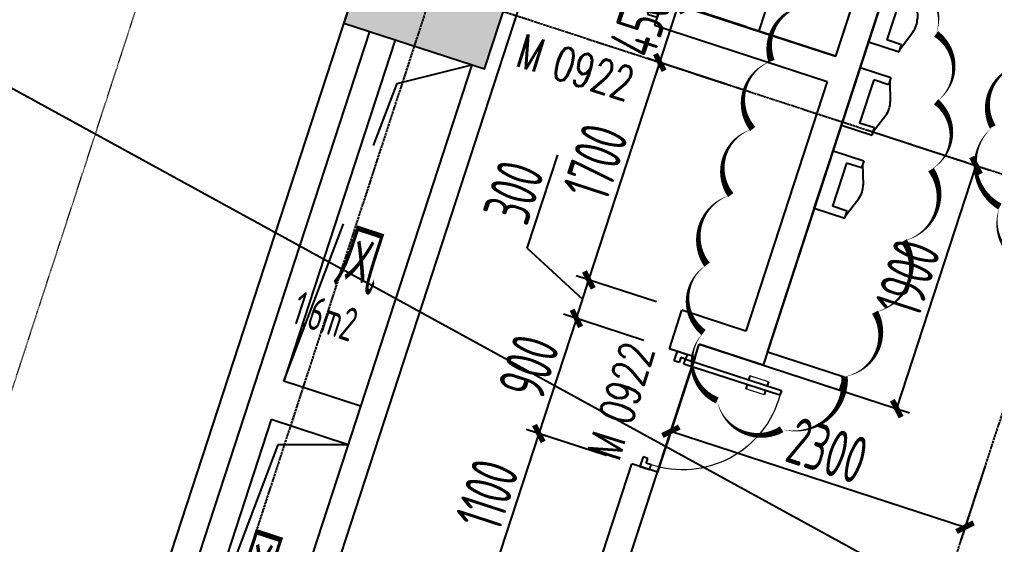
# Model space of a CAD drawing. Header units: millimetres. Extents: x 11639278 to 23698211, y -13072636 to -5537337.
# Drawn here: x 11834664 to 11841909, y -6347750 to -6343850 of the extents above; entities that cross this region are included whole.
import ezdxf
from ezdxf.enums import TextEntityAlignment as Align

# ---------------------------------------------------------------- set-up
doc = ezdxf.new("R2010")
doc.units = ezdxf.units.MM
doc.header["$LTSCALE"] = 10
for name, pattern in [('A2-RG-AXIS$0$CENTER', [2, 1.25, -0.25, 0.25, -0.25]), ('A2-RG-AXIS$0$DOTE', [2.4200000000000004, 2, -0.2, 0.02, -0.2]), ('A2-RI-F1$0$HIDDEN', [0.375, 0.25, -0.125]), ('A2-RI-F1$0$Overhead 1_16_', [2.5796875, 1.5875, -0.9921875])]:
    doc.linetypes.add(name, pattern=pattern)
for name, color, linetype in [('A2-RB-F1$0$A-DIMS-100', 1, 'Continuous'), ('A2-RD-F1（少）$0$A-1-1-X-toilel$0$A-FIXT', 55, 'Continuous'), ('A2-RG-AXIS$0$A-GRID', 1, 'A2-RG-AXIS$0$CENTER'), ('A2-RI-F1$0$$1$A-SYMB-NUMB-T', 4, 'Continuous'), ('A2-RI-F1$0$$3$A-SYMB', 4, 'Continuous'), ('A2-RI-F1$0$A-DOOR', 32, 'Continuous'), ('A2-RI-F1$0$A-HOLE', 2, 'Continuous'), ('A2-RI-F1$0$A-STRS', 50, 'Continuous'), ('A2-RI-F1$0$A-SYMB-AREA', 4, 'Continuous'), ('A2-RI-F1$0$A-SYMB-DOOR', 4, 'Continuous'), ('A2-RI-F1$0$A-SYMB-NAME', 4, 'Continuous'), ('A2-RI-F1$0$A-SYMB-VOID', 35, 'Continuous'), ('A2-RI-F1$0$A-WALL', 7, 'Continuous'), ('A2-RS-F1$0$A-HATH-GRAY', 8, 'Continuous'), ('A2-RS-F1$0$A-WALL-CONC', 6, 'Continuous')]:
    doc.layers.add(name, color=color, linetype=linetype)
doc.layers.add('A2-RI-F1$0$A-FLOR-OVHD', color=8, linetype='A2-RI-F1$0$Overhead 1_16_', lineweight=5)
doc.layers.add('A2-RI-F1$0$A-X-AREA', color=6, linetype='Continuous', plot=False)
doc.styles.add('A2-RB-F1$0$XD2008', font='hzs.shx', dxfattribs={"width": 0.7, "bigfont": 'hztxt.shx'})
doc.styles.add('A2-RI-F1$0$$1$ECADI-TXT', font='simplex.shx', dxfattribs={"bigfont": 'hztxt.shx'})
doc.styles.add('A2-RI-F1$0$ECADI', font='hzs.shx', dxfattribs={"width": 0.7, "bigfont": 'hztxt.shx'})
doc.styles.add('A2-RI-F1$0$ECADI-TXT', font='simplex.shx', dxfattribs={"bigfont": 'hztxt.shx'})
doc.dimstyles.new('A2-RB-F1$0$XD100$0', dxfattribs={"dimscale": 100, "dimtxt": 3.5, "dimasz": 1, "dimexe": 1, "dimexo": 2, "dimgap": 0.5, "dimtad": 1, "dimdec": 0, "dimdsep": 46, "dimtxsty": 'A2-RB-F1$0$XD2008', "dimblk1": 'A2-RB-F1$0$_ArchTick', "dimblk2": 'A2-RB-F1$0$_ArchTick', "dimsah": 1, "dimcen": 2.5, "dimclrt": 4, "dimaunit": 1, "dimadec": 0, "dimazin": 0, "dimtfac": 1, "dimtdec": 0, "dimtix": 1, "dimtmove": 1, "dimatfit": 3, "dimfxl": 0, "dimtolj": 1, "dimtzin": 0, "dimarcsym": 0})

# ---------------------------------------------------------------- blocks, each defined once
blk = doc.blocks.new('A2-RG-AXIS')
at = {"layer": 'A2-RG-AXIS$0$A-GRID', "linetype": 'A2-RG-AXIS$0$DOTE'}
for p, q in [((11847953.09771105, -6312274.473892434), (11834792.25508429, -6352651.672811925)), ((11852706.95005826, -6313823.953760517), (11839546.10748518, -6354201.152515314)), ((11834459.4230147, -6342551.292638551), (11872420.11414498, -6354924.272586755))]:
    blk.add_line(p, q, dxfattribs=at)
blk = doc.blocks.new('A2-RB-F1$0$_ArchTick')
at = {"color": 0, "linetype": 'ByBlock', "const_width": 0.4}
blk.add_lwpolyline([(-0.5, -0.5), (0.5, 0.5)], dxfattribs=at)
blk = doc.blocks.new('*D1207')
at = {"layer": 'A2-RB-F1$0$A-DIMS-100', "color": 0, "lineweight": -2, "transparency": 16777216}
for p, q in [((11839024.4670934, -6347089.27894897), (11838427.65327306, -6346894.752301414)), ((11838522.73032039, -6346925.741897577), (11838181.81247246, -6347971.688485396)), ((11838683.54924547, -6348135.225536789), (11838086.73542512, -6347940.698889233))]:
    blk.add_line(p, q, dxfattribs=at)
at = {"layer": 'Defpoints', "color": 0, "transparency": 16777216}
for p in [(11839214.62118807, -6347151.258141298), (11838181.81247246, -6347971.688485396), (11838873.70334013, -6348197.204729116)]:
    blk.add_point(p, dxfattribs=at)
at = {"layer": 'A2-RB-F1$0$A-DIMS-100', "color": 0, "lineweight": -2, "transparency": 16777216, "xscale": 100, "yscale": 100, "zscale": 100}
for p, rotation in [((11838522.73032039, -6346925.741897577), 71.94703923014237), ((11838181.81247246, -6347971.688485396), 251.9470392301424)]:
    blk.add_blockref('A2-RB-F1$0$_ArchTick', p, dxfattribs=dict(at, rotation=rotation))
at = {"layer": 'A2-RB-F1$0$A-DIMS-100', "color": 4, "transparency": 16777216, "insert": (11838138.34803993, -6347378.988600118), "char_height": 350, "attachment_point": 5, "rotation": 71.94703923014237, "style": 'A2-RB-F1$0$XD2008'}
blk.add_mtext('\\A1;1100', dxfattribs=at)
blk = doc.blocks.new('*D1208')
at = {"layer": 'A2-RB-F1$0$A-DIMS-100', "color": 0, "lineweight": -2, "transparency": 16777216}
for p, q in [((11839303.3813921, -6346233.588113423), (11838706.55959935, -6346039.058881879)), ((11838801.63664736, -6346070.048475947), (11838522.73030075, -6346925.741908096)), ((11839024.47504549, -6347089.281545572), (11838427.65325274, -6346894.752314027))]:
    blk.add_line(p, q, dxfattribs=at)
at = {"layer": 'Defpoints', "color": 0, "transparency": 16777216}
for p in [(11839493.53548813, -6346295.567301558), (11838522.73030075, -6346925.741908096), (11839214.62914152, -6347151.260733707)]:
    blk.add_point(p, dxfattribs=at)
at = {"layer": 'A2-RB-F1$0$A-DIMS-100', "color": 0, "lineweight": -2, "transparency": 16777216, "xscale": 100, "yscale": 100, "zscale": 100}
for p, rotation in [((11838801.63664736, -6346070.048475947), 71.94704049311306), ((11838522.73030075, -6346925.741908096), 251.947040493113)]:
    blk.add_blockref('A2-RB-F1$0$_ArchTick', p, dxfattribs=dict(at, rotation=rotation))
at = {"layer": 'A2-RB-F1$0$A-DIMS-100', "color": 4, "transparency": 16777216, "insert": (11838448.26011602, -6346428.168605369), "char_height": 350, "attachment_point": 5, "rotation": 71.94704049311305, "style": 'A2-RB-F1$0$XD2008'}
blk.add_mtext('\\A1;900', dxfattribs=at)
blk = doc.blocks.new('*D1209')
at = {"layer": 'A2-RB-F1$0$A-DIMS-100', "color": 0, "lineweight": -2, "transparency": 16777216}
for p, q in [((11838436.92766969, -6345548.881719838), (11838663.15170638, -6344854.819269315)), ((11838848.12104329, -6345927.43289304), (11838436.92766969, -6345548.881719838)), ((11839396.34970739, -6345948.356792264), (11838799.52839005, -6345753.827715682)), ((11838801.63664852, -6346070.048476331), (11838894.60543806, -6345784.817309748)), ((11839303.38091785, -6346233.587958846), (11838706.5596005, -6346039.058882264))]:
    blk.add_line(p, q, dxfattribs=at)
at = {"layer": 'Defpoints', "color": 0, "transparency": 16777216}
for p in [(11838894.60543806, -6345784.817309748), (11839586.50380342, -6346010.335980397), (11839493.53501388, -6346295.567146979)]:
    blk.add_point(p, dxfattribs=at)
at = {"layer": 'A2-RB-F1$0$A-DIMS-100', "color": 0, "lineweight": -2, "transparency": 16777216, "xscale": 100, "yscale": 100, "zscale": 100}
for p, rotation in [((11838894.60543806, -6345784.817309748), 71.94704049379897), ((11838801.63664852, -6346070.048476331), 251.947040493799)]:
    blk.add_blockref('A2-RB-F1$0$_ArchTick', p, dxfattribs=dict(at, rotation=rotation))
at = {"layer": 'A2-RB-F1$0$A-DIMS-100', "color": 4, "transparency": 16777216, "insert": (11838336.11632999, -6345132.123907927), "char_height": 350, "attachment_point": 5, "rotation": 71.94704049379897, "style": 'A2-RB-F1$0$XD2008'}
blk.add_mtext('\\A1;300', dxfattribs=at)
blk = doc.blocks.new('*D1268')
at = {"layer": 'A2-RB-F1$0$A-DIMS-100', "color": 0, "lineweight": -2, "transparency": 16777216}
for p, q in [((11840968.98822757, -6344673.029474897), (11841866.82095628, -6344965.670785872)), ((11841182.97215532, -6346741.05141264), (11841771.74390832, -6344934.681191633)), ((11840380.21647457, -6346479.399695905), (11841278.04920328, -6346772.04100688))]:
    blk.add_line(p, q, dxfattribs=at)
at = {"layer": 'Defpoints', "color": 0, "transparency": 16777216}
for p in [(11840778.83413165, -6344611.050286416), (11841771.74390832, -6344934.681191633), (11840190.06237865, -6346417.420507424)]:
    blk.add_point(p, dxfattribs=at)
at = {"layer": 'A2-RB-F1$0$A-DIMS-100', "color": 0, "lineweight": -2, "transparency": 16777216, "xscale": 100, "yscale": 100, "zscale": 100}
for p, rotation in [((11841771.74390832, -6344934.681191633), 71.94704038887735), ((11841182.97215532, -6346741.05141264), 251.9470403888774)]:
    blk.add_blockref('A2-RB-F1$0$_ArchTick', p, dxfattribs=dict(at, rotation=rotation))
at = {"layer": 'A2-RB-F1$0$A-DIMS-100', "color": 4, "transparency": 16777216, "insert": (11841263.43467391, -6345768.139715094), "char_height": 350, "attachment_point": 5, "rotation": 71.94704038887735, "style": 'A2-RB-F1$0$XD2008'}
blk.add_mtext('\\A1;1900', dxfattribs=at)
blk = doc.blocks.new('*D1269')
at = {"layer": 'A2-RB-F1$0$A-DIMS-100', "color": 0, "lineweight": -2, "transparency": 16777216}
for p, q in [((11839923.14166418, -6344332.147498667), (11839326.32034568, -6344137.618421704)), ((11838894.60690331, -6345784.817787338), (11839421.39739369, -6344168.60801577)), ((11839396.35117381, -6345948.357270236), (11838799.5298553, -6345753.828193272))]:
    blk.add_line(p, q, dxfattribs=at)
at = {"layer": 'Defpoints', "color": 0, "transparency": 16777216}
for p in [(11839421.39739369, -6344168.60801577), (11840113.29576022, -6344394.126686802), (11839586.50526984, -6346010.33645837)]:
    blk.add_point(p, dxfattribs=at)
at = {"layer": 'A2-RB-F1$0$A-DIMS-100', "color": 0, "lineweight": -2, "transparency": 16777216, "xscale": 100, "yscale": 100, "zscale": 100}
for p, rotation in [((11839421.39739369, -6344168.60801577), 71.94704049343513), ((11838894.60690331, -6345784.817787338), 251.9470404934351)]:
    blk.add_blockref('A2-RB-F1$0$_ArchTick', p, dxfattribs=dict(at, rotation=rotation))
at = {"layer": 'A2-RB-F1$0$A-DIMS-100', "color": 4, "transparency": 16777216, "insert": (11838944.07879047, -6344906.986314905), "char_height": 350, "attachment_point": 5, "rotation": 71.94704049343513, "style": 'A2-RB-F1$0$XD2008'}
blk.add_mtext('\\A1;1700', dxfattribs=at)
blk = doc.blocks.new('*D1270')
at = {"layer": 'A2-RB-F1$0$A-DIMS-100', "color": 0, "lineweight": -2, "transparency": 16777216}
for p, q in [((11839560.8326295, -6343740.816332614), (11839591.82222357, -6343645.739284597)), ((11840062.57689996, -6343904.3558155), (11839465.75558149, -6343709.826738546)), ((11839421.39739373, -6344168.608015781), (11839560.8326295, -6343740.816332614)), ((11839923.14166419, -6344332.147498668), (11839326.32034571, -6344137.618421714)), ((11839421.39739373, -6344168.608015781), (11839390.40779966, -6344263.685063798))]:
    blk.add_line(p, q, dxfattribs=at)
at = {"layer": 'Defpoints', "color": 0, "transparency": 16777216}
for p in [(11839560.8326295, -6343740.816332614), (11840252.73099599, -6343966.335003635), (11840113.29576022, -6344394.126686803)]:
    blk.add_point(p, dxfattribs=at)
at = {"layer": 'A2-RB-F1$0$A-DIMS-100', "color": 0, "lineweight": -2, "transparency": 16777216, "xscale": 100, "yscale": 100, "zscale": 100}
for p, rotation in [((11839560.8326295, -6343740.816332614), 251.9470404933688), ((11839421.39739373, -6344168.608015781), 71.94704049336885)]:
    blk.add_blockref('A2-RB-F1$0$_ArchTick', p, dxfattribs=dict(at, rotation=rotation))
at = {"layer": 'A2-RB-F1$0$A-DIMS-100', "color": 4, "transparency": 16777216, "insert": (11839277.19165358, -6343884.985587547), "char_height": 350, "attachment_point": 5, "rotation": 71.94704049336882, "style": 'A2-RB-F1$0$XD2008'}
blk.add_mtext('\\A1;450', dxfattribs=at)
blk = doc.blocks.new('*D1086')
at = {"layer": 'A2-RB-F1$0$A-DIMS-100', "color": 0, "lineweight": -2, "transparency": 16777216}
for p, q in [((11839652.69919444, -6346452.624334916), (11839473.0741392, -6347003.710030707)), ((11839504.06422208, -6346908.633142014), (11841690.76595958, -6347621.383306602)), ((11841839.40093194, -6347165.374499505), (11841659.77587671, -6347716.460195296))]:
    blk.add_line(p, q, dxfattribs=at)
at = {"layer": 'Defpoints', "color": 0, "transparency": 16777216}
for p in [(11839714.67936018, -6346262.470557531), (11841901.38109769, -6346975.22072212), (11841690.76595958, -6347621.383306602)]:
    blk.add_point(p, dxfattribs=at)
at = {"layer": 'A2-RB-F1$0$A-DIMS-100', "color": 0, "lineweight": -2, "transparency": 16777216, "xscale": 100, "yscale": 100, "zscale": 100}
for p, rotation in [((11839504.06422208, -6346908.633142014), 161.9467459265868), ((11841690.76595958, -6347621.383306602), 341.9467459265868)]:
    blk.add_blockref('A2-RB-F1$0$_ArchTick', p, dxfattribs=dict(at, rotation=rotation))
at = {"layer": 'A2-RB-F1$0$A-DIMS-100', "color": 4, "transparency": 16777216, "insert": (11840667.14277729, -6347051.085224749), "char_height": 350, "attachment_point": 5, "rotation": 341.9467459265868, "style": 'A2-RB-F1$0$XD2008'}
blk.add_mtext('\\A1;2300', dxfattribs=at)
blk = doc.blocks.new('A2-RS-F1')
at = {"layer": 'A2-RS-F1$0$A-HATH-GRAY', "ltscale": 3}
h = blk.add_hatch(color=256, dxfattribs=at)
h.paths.add_polyline_path([(11844906.56044131, -6323395.852905449), (11843860.74415023, -6323054.971699168), (11843581.84834276, -6323910.618104999), (11844627.6689347, -6324251.500808042)], flags=17)
h.paths.add_polyline_path([(11860882.5898023, -6343275.370514884), (11862023.51222221, -6343647.251429699), (11861713.61803408, -6344598.016532997), (11860572.69072614, -6344226.134024941)])
h.paths.add_polyline_path([(11865221.17885351, -6329964.444590925), (11866362.10127343, -6330336.325505741), (11866052.2070853, -6331287.090609038), (11864911.27977736, -6330915.208100983)])
h.paths.add_polyline_path([(11863051.86161758, -6336619.977228878), (11864192.7840375, -6336991.858143694), (11863882.88984937, -6337942.623246991), (11862741.96254143, -6337570.740738936)])
edge = h.paths.add_edge_path()
edge.add_arc((11859128.83743993, -6350592.16642234), 550, 0, 360)
edge = h.paths.add_edge_path()
edge.add_arc((11856959.37186344, -6357247.678415939), 449.9999999999999, 0, 360)
edge = h.paths.add_edge_path()
edge.add_arc((11853166.7036085, -6357589.156732996), 449.9999999999999, 0, 360)
edge = h.paths.add_edge_path()
edge.add_arc((11867805.91486336, -6323970.623460723), 449.9999999999999, 0, 360)
h.paths.add_polyline_path([(11846029.99933785, -6316399.528479998), (11847075.84511347, -6316740.419391603), (11846796.94051941, -6317596.107446883), (11845751.09034457, -6317255.215101362)])
h.paths.add_polyline_path([(11843860.72775313, -6323054.921841158), (11844906.57352876, -6323395.812752763), (11844627.6689347, -6324251.500808042), (11843581.81875985, -6323910.608462522)])
h.paths.add_polyline_path([(11855493.2232798, -6327056.795293259), (11855968.60851452, -6327211.743280065), (11855813.66053308, -6327687.128498312), (11855338.275293, -6327532.180527976)])
h.paths.add_polyline_path([(11855338.21658511, -6327532.233471887), (11855813.60104128, -6327687.183847262), (11855968.55141665, -6327211.799391082), (11855493.16696048, -6327056.849015715)])
h.paths.add_polyline_path([(11848985.40852566, -6347022.975376734), (11849460.79376037, -6347177.923363539), (11849305.84577894, -6347653.308581786), (11848830.46053885, -6347498.36061145)])
h.paths.add_polyline_path([(11848830.40183097, -6347498.413555361), (11849305.78628714, -6347653.363930736), (11849460.73666251, -6347177.979474556), (11848985.35220633, -6347023.029099189)])
h.paths.add_polyline_path([(11841691.45616842, -6329710.315202315), (11842737.30194404, -6330051.206113921), (11842458.39734998, -6330906.8941692), (11841412.54717514, -6330566.00182368)])
edge = h.paths.add_edge_path()
edge.add_arc((11835566.99318758, -6350274.793449772), 549.9999999999999, 0, 360)
h.paths.add_polyline_path([(11837073.9534731, -6343876.82250524), (11838119.79927668, -6344217.713331052), (11838398.70995235, -6343362.021309935), (11837352.86414876, -6343021.130484126)])
h.paths.add_polyline_path([(11839243.2587376, -6337221.44012183), (11840289.10454118, -6337562.33094764), (11840568.01521684, -6336706.638926526), (11839522.16941326, -6336365.748100712)])
h.paths.add_polyline_path([(11843581.83347457, -6323910.663720283), (11844627.67927816, -6324251.554546096), (11844906.58995382, -6323395.862524978), (11843860.74415023, -6323054.971699168)])
edge = h.paths.add_edge_path()
edge.add_arc((11839855.8415427, -6353250.403283347), 449.9999999999999, 0, 360)
edge = h.paths.add_edge_path()
edge.add_arc((11857822.77974516, -6320716.701391344), 449.9999999999999, 0, 360)
edge = h.paths.add_edge_path()
edge.add_arc((11856666.24705885, -6324264.857165155), 499.9999999999999, 0, 360)
h.paths.add_polyline_path([(11855338.28447194, -6327532.255599339), (11855813.66892812, -6327687.205974705), (11855968.61930349, -6327211.821518534), (11855493.23484731, -6327056.871143163)])
h.paths.add_polyline_path([(11848830.26628793, -6347498.36937545), (11849305.65074411, -6347653.319750817), (11849460.60111947, -6347177.935294642), (11848985.2166633, -6347022.98491927)])
edge = h.paths.add_edge_path()
edge.add_arc((11848133.05237684, -6350444.060172903), 499.9999999999999, 0, 360)
edge = h.paths.add_edge_path()
edge.add_arc((11846511.2155728, -6355419.854289883), 449.9999999999999, 0, 360)
edge = h.paths.add_edge_path()
edge.add_arc((11865992.17153436, -6360191.697866529), 449.9999999999999, 0, 360)
edge = h.paths.add_edge_path()
edge.add_arc((11868161.44334964, -6353536.304580524), 449.9999999999999, 0, 360)
edge = h.paths.add_edge_path()
edge.add_arc((11870330.71516493, -6346880.911294518), 449.9999999999999, 0, 360)
edge = h.paths.add_edge_path()
edge.add_arc((11872499.98698021, -6340225.518008512), 449.9999999999999, 0, 360)
edge = h.paths.add_edge_path()
edge.add_arc((11874669.2587955, -6333570.124722506), 449.9999999999999, 0, 360)
edge = h.paths.add_edge_path()
edge.add_arc((11876838.53061078, -6326914.7314365), 449.9999999999999, 0, 360)
at = {"layer": 'A2-RS-F1$0$A-WALL-CONC'}
blk.add_lwpolyline([(11837073.9534731, -6343876.82250524), (11838119.79927668, -6344217.713331052), (11838398.70995235, -6343362.021309935), (11837352.86414876, -6343021.130484126)], close=True, dxfattribs=at)
blk = doc.blocks.new('A2-RI-F1$0$5erhfh')
at = {"layer": 'A2-RI-F1$0$A-SYMB-AREA', "style": 'A2-RI-F1$0$ECADI', "width": 0.7}
blk.add_attdef('340M2', text='', height=2.5, dxfattribs=at).set_placement((0, 1.25), align=Align.MIDDLE_LEFT)
at = {"layer": 'A2-RI-F1$0$A-SYMB-NAME', "style": 'A2-RI-F1$0$ECADI', "width": 0.7}
blk.add_attdef('CHINESENAME', (-12.29193252821193, 3.0875), '', height=4.5, dxfattribs=at)
blk = doc.blocks.new('A2-RI-F1$0$door-1000')
for p, q in [((0.6493001440558146, 0.6470603530760854), (0.7083274303022336, 0.7058840215922828)), ((0.6787119787186384, 0.6175467101875256), (0.6493001440558146, 0.6470603530760854)), ((0.7082256213780056, 0.6469585443846881), (0.6787119787186384, 0.6175467101875256)), ((0.7376374560417389, 0.617444901379713), (0.7082256213780056, 0.6469585443846881)), ((0.7083274303022336, 0.7058840215922828), (0.7083274303022336, 0.7058840215922828)), ((0.7083274303022336, 0.7058840215922828), (0.7671510987011061, 0.6468567355786945)), ((0.7671510987011061, 0.6468567355786945), (0.7376374560417389, 0.617444901379713)), ((0.05902728531691537, 0.058823668749028), (-4.638422979041934e-10, 3.510649548843503e-10)), ((-4.638422979041934e-10, 3.510649548843503e-10), (0.05882366746845946, -0.05902728554610803)), ((-4.638422979041934e-10, 3.510649548843503e-10), (-4.638422979041934e-10, 3.510649548843503e-10)), ((0.05892547639177792, -0.0001018084567476762), (0.0884391195140779, 0.02931002574223385)), ((0.0884391195140779, 0.02931002574223385), (0.05902728531691537, 0.058823668749028)), ((0.05882366746845946, -0.05902728554610803), (0.08833731059166894, -0.02961545134712651)), ((0.08833731059166894, -0.02961545134712651), (0.05892547639177792, -0.0001018084567476762)), ((0.1178509532483076, -0.000203617149963975), (0.08833731059166894, -0.02961545134712651)), ((0.08833731059166894, -0.02961545134712651), (0.6765739950369607, -0.619888310551687)), ((0.7060876381601702, -0.5904764763545245), (0.1178509532483076, -0.000203617149963975)), ((0.5050864988024841, -0.3887795741884474), (0.5300519447773695, -0.3639002478448674)), ((0.4506074101691411, -0.4430707346164127), (0.4755728561449359, -0.4181914085038443)), ((0.6182652814331959, -0.502350123713768), (0.6432307274099003, -0.4774707974866033)), ((0.5637861927989434, -0.5566412841435522), (0.588751638309077, -0.5317619579127495)), ((0.6765739950369607, -0.619888310551687), (0.7060876381601702, -0.5904764763545245))]:
    blk.add_line(p, q)
at = {"lineweight": 13}
for p, q in [((0.6432307274099003, -0.4774707974866033), (0.5300519447773695, -0.3639002478448674)), ((0.5637861927989434, -0.5566412841435522), (0.4506074101691411, -0.4430707346164127))]:
    blk.add_line(p, q, dxfattribs=at)
blk.add_arc((0.1481008371338248, 0.02847035136255727), 0.833333333809029, 312.0349782215454, 44.97267390679077, dxfattribs=at)
blk = doc.blocks.new('A2-RI-F1$0$645YRTH')
at = {"layer": 'A2-RI-F1$0$$1$A-SYMB-NUMB-T', "color": 1}
for p, q in [((0, -350.0000000009313), (0, 0)), ((0, 0), (1750.000000150874, 0)), ((1750.000000150874, 0), (1750.000000150874, -350.0000000009313)), ((1750.000000150874, -350.0000000009313), (0, -350.0000000009313))]:
    blk.add_line(p, q, dxfattribs=at)
at = {"layer": 'A2-RI-F1$0$$1$A-SYMB-NUMB-T', "style": 'A2-RI-F1$0$$1$ECADI-TXT', "width": 0.7000000000745058}
blk.add_attdef('CODE', text='', height=250, dxfattribs=at).set_placement((750.0000000745058, -175.0000000009313), align=Align.MIDDLE_CENTER)
blk = doc.blocks.new('A2-RI-F1$0$ECADI-TAG-DOOR')
blk = doc.blocks.new('A2-RI-F1')
at = {"layer": 'A2-RI-F1$0$A-FLOR-OVHD', "ltscale": 0.3}
blk.add_lwpolyline([(11832501.66685732, -6353064.161687121), (11845078.68183555, -6314477.484675723), (11879355.09688378, -6325647.469602646), (11871959.46383702, -6348337.897336116), (11872377.504388, -6348345.5697482), (11867157.72310665, -6364360.022661255), (11832494.41656819, -6353061.798514075)], dxfattribs=at)
at = {"layer": 'A2-RI-F1$0$A-HOLE'}
for p, q in [((11837454.39507366, -6344000.826494113), (11836627.58381091, -6346537.451715501)), ((11837197.96857764, -6346723.365914855), (11836627.59316479, -6346537.454764355)), ((11836534.61351222, -6346822.681023693), (11835796.42031453, -6349087.429422608)), ((11837104.95290645, -6347008.581775557), (11836534.62391789, -6346822.684415394))]:
    blk.add_line(p, q, dxfattribs=at)
at = {"layer": 'A2-RI-F1$0$A-STRS'}
blk.add_line((11839683.68925032, -6346357.547437427), (11839404.77826159, -6347213.239356484), dxfattribs=at)
at = {"layer": 'A2-RI-F1$0$A-SYMB-VOID', "linetype": 'A2-RI-F1$0$HIDDEN', "ltscale": 500}
for points in [[(11836627.59356007, -6346537.453551646), (11837469.3726905, -6344324.562380109), (11838024.76261533, -6344186.735836699)], [(11837104.95290645, -6347008.581775557), (11836584.1768245, -6347008.581775557), (11835796.13719703, -6349087.337138342)]]:
    blk.add_lwpolyline(points, dxfattribs=at)
at = {"layer": 'A2-RI-F1$0$A-WALL'}
for p, q in [((11834765.01457882, -6350960.019274967), (11841784.26786645, -6329425.103796085)), ((11842618.48294873, -6338321.572981182), (11840728.11360628, -6344121.284820484)), ((11842808.63704468, -6338383.552169289), (11840190.06237865, -6346417.420507425)), ((11838431.84339695, -6343583.17713953), (11836494.99415201, -6349525.491461619)), ((11839444.59197297, -6343702.919201675), (11839382.61273052, -6343893.073280006)), ((11839444.59054873, -6343702.923571286), (11840728.11360629, -6344121.284820485)), ((11837264.21136222, -6343938.836588696), (11835606.27125497, -6349025.448915498)), ((11839382.61130628, -6343893.077649618), (11840666.13441156, -6344311.438914371)), ((11838024.76245855, -6344186.736317706), (11836366.82011645, -6349273.355501124)), ((11840666.13441156, -6344311.438914372), (11840061.88779614, -6346165.286247843)), ((11839493.53501388, -6346295.56714698), (11839586.50523604, -6346010.336447355)), ((11840061.88779614, -6346165.286247843), (11839586.50523604, -6346010.336447355)), ((11839683.68879321, -6346357.547288434), (11839714.67884768, -6346262.470390483)), ((11840190.06237865, -6346417.420507425), (11839714.67884768, -6346262.470390483)), ((11839683.68925032, -6346357.547437427), (11839493.53548813, -6346295.567301561)), ((11838129.94112845, -6350479.051041721), (11839214.62432645, -6347151.259164249)), ((11839404.77826159, -6347213.239356483), (11839214.62432645, -6347151.259164249)), ((11839063.85721344, -6348259.1849012), (11839404.77826159, -6347213.239356483))]:
    blk.add_line(p, q, dxfattribs=at)
at = {"layer": 'A2-RI-F1$0$A-X-AREA'}
blk.add_lwpolyline([(11842634.03229544, -6338273.867102661), (11840728.11360629, -6344121.284820485), (11838493.81884104, -6343393.034530365)], dxfattribs=at)
blk.add_lwpolyline([(11839714.6808029, -6346262.471027783), (11840760.52371127, -6346603.361004815), (11840791.51330863, -6346508.283957871), (11840221.05393141, -6346322.344097839), (11842824.18610805, -6338335.846176554), (11844297.92908716, -6338816.200791924), (11844344.41348529, -6338673.585205059), (11844819.79872, -6338828.533191864), (11844912.7675022, -6338543.302047813), (11845625.72605032, -6338775.685114536), (11842201.33615368, -6349281.820881318), (11839063.85721344, -6348259.1849012)], close=True, dxfattribs=at)
at = {"layer": 'Defpoints', "color": 3}
blk.add_line((11846489, -6350866.5), (11821709.5, -6337304), dxfattribs=at)
at = {"layer": 'Defpoints'}
for points in [[(11842416.12163387, -6343749.949083751, 0, 50, 0.52056705), (11842128.70469579, -6344180.804258783, 0, 50, 0.52056705), (11842128.70469579, -6344180.804258782, 0, 50, 0.52056705), (11841895.16323857, -6344647.566824783, 0, 50, 0.52056705), (11841895.16323857, -6344647.566824783, 0, 50, 0.52056705), (11841949.06303147, -6345239.994086977, 0, 50, 0.52056705), (11841949.06303147, -6345239.994086977, 0, 50, 0.52056705), (11842254.44656719, -6345688.791785311, 0, 50, 0.52056705), (11842254.44656719, -6345688.791785311, 0, 50, 0.52056705), (11842703.53857195, -6345922.178654402, 0, 50, 0.52056705), (11842703.53857195, -6345922.178654402, 0, 50, 0.52056705), (11843224.49696725, -6346011.935959633, 0, 50, 0.52056705), (11843224.49696725, -6346011.935959633, 0, 50, 0.52056705), (11843673.588972, -6345760.606567242, 0, 50, 0.52056705), (11843673.588972, -6345760.606567242, 0, 50, 0.52056705), (11843889.13951955, -6345275.890305761, 0, 50, 0.52056705), (11843889.13951955, -6345275.890305761, 0, 50, 0.52056705), (11844122.68097677, -6344809.138911943, 0, 50, 0.52056705), (11844122.68097677, -6344809.138911943, 0, 50, 0.52056705), (11844374.16471958, -6344342.376345946, 0, 50, 0.52056705), (11844374.16471958, -6344342.376345946, 0, 50, 0.52056705), (11844589.73957916, -6343785.856474716, 0, 50, 0.52056705)], [(11840554.45147512, -6343742.899437297, 0, 50, 0.52056705), (11840251.74226381, -6344158.862094549, 0, 50, 0.52056705), (11840251.74226381, -6344158.862094549, 0, 50, 0.52056705), (11840113.01776299, -6344663.05146818, 0, 50, 0.52056705), (11840113.01776299, -6344663.051468179, 0, 50, 0.52056705), (11839949.03305251, -6345154.63862121, 0, 50, 0.52056705), (11839949.03305251, -6345154.63862121, 0, 50, 0.52056705), (11839772.45470525, -6345671.430215443, 0, 50, 0.52056705), (11839772.45470525, -6345671.430215443, 0, 50, 0.52056705), (11839747.24311967, -6346175.630761255, 0, 50, 0.52056705), (11839747.24311967, -6346175.630761255, 0, 50, 0.52056705), (11839848.13808609, -6346679.820134887, 0, 50, 0.52056705), (11839848.13808609, -6346679.820134887, 0, 50, 0.52056705), (11840327.42564465, -6346894.102573813, 0, 50, 0.52056705), (11840327.42564465, -6346894.102573813, 0, 50, 0.52056705), (11840794.0952544, -6346503.355529943, 0, 50, 0.52056705), (11840794.0952544, -6346503.355529943, 0, 50, 0.52056705), (11841021.12108488, -6346024.370597512, 0, 50, 0.52056705), (11841021.12108488, -6346024.370597512, 0, 50, 0.52056705), (11841235.55327857, -6345494.965610498, 0, 50, 0.52056705), (11841235.55327857, -6345494.965610498, 0, 50, 0.52056705), (11841437.34321142, -6344965.571795668, 0, 50, 0.52056705), (11841437.34321142, -6344965.571795668, 0, 50, 0.52056705), (11841475.19705785, -6344461.371249855, 0, 50, 0.52056705), (11841475.19705785, -6344461.371249855, 0, 50, 0.52056705), (11841475.19705785, -6343957.181876223, 0, 50, 0.52056705), (11841475.19705785, -6343957.181876223, 0, 50, 0.52056705), (11841185.10579536, -6343541.230391156, 0, 0, 0)]]:
    blk.add_lwpolyline(points, format="xyseb", dxfattribs=at)
blk.add_blockref('A2-RS-F1', (0, 0))
ref = blk.add_blockref('A2-RI-F1$0$5erhfh', (11837989.20477477, -6346465.559957778), dxfattribs=dict(xscale=100.0000000002661, yscale=100.0000000002661, zscale=100.0000000002661, rotation=341.9467459264774))
ref.add_attrib('340M2', '1.6m2', (11836673.06914118, -6346101.149726349), dxfattribs={"layer": 'A2-RI-F1$0$A-SYMB-AREA', "height": 250, "rotation": 341.9467459342023, "style": 'A2-RI-F1$0$ECADI', "width": 0.7})
ref.add_attrib('CHINESENAME', '风', (11836978.71547296, -6345811.455875569), dxfattribs={"layer": 'A2-RI-F1$0$A-SYMB-NAME', "height": 449.9999999999999, "rotation": 341.9467459342023, "style": 'A2-RI-F1$0$ECADI', "width": 0.7})
ref = blk.add_blockref('A2-RI-F1$0$5erhfh', (11837237.13350638, -6348719.958688473), dxfattribs=dict(xscale=100.0000000002661, yscale=100.0000000002661, zscale=100.0000000002661, rotation=341.9467459264774))
ref.add_attrib('340M2', '1.42m2', (11835920.99787278, -6348355.548457044), dxfattribs={"layer": 'A2-RI-F1$0$A-SYMB-AREA', "height": 250, "rotation": 341.9467459342023, "style": 'A2-RI-F1$0$ECADI', "width": 0.7})
ref.add_attrib('CHINESENAME', '风', (11836226.64420456, -6348065.854606264), dxfattribs={"layer": 'A2-RI-F1$0$A-SYMB-NAME', "height": 449.9999999999999, "rotation": 341.9467459342023, "style": 'A2-RI-F1$0$ECADI', "width": 0.7})
at = {"layer": 'A2-RI-F1$0$$3$A-SYMB'}
ref = blk.add_blockref('A2-RI-F1$0$645YRTH', (11841674.55724129, -6343105.787171029), dxfattribs=dict(at, rotation=341.947042487773))
ref.add_attrib('CODE', 'A2-W-1F-9', dxfattribs={"layer": 'A2-RI-F1$0$$1$A-SYMB-NUMB-T', "height": 250, "rotation": 341.947042487784, "style": 'A2-RI-F1$0$$1$ECADI-TXT', "width": 0.7000000000745058}).set_placement((11842440.55797186, -6343539.520123063), align=Align.MIDDLE_CENTER)
at = {"layer": 'A2-RI-F1$0$A-DOOR', "zscale": 900.0000000000008}
for p, xscale, yscale, rotation in [((11838546.2878319, -6343554.743757031), -899.9999999995956, 900.0000000018646, 206.8480475662547), ((11839552.95846003, -6346314.936266683), -899.9999999998074, 900.0000000016299, 116.8480475663143)]:
    blk.add_blockref('A2-RI-F1$0$door-1000', p, dxfattribs=dict(at, xscale=xscale, yscale=yscale, rotation=rotation))
at = {"layer": 'A2-RI-F1$0$A-SYMB-DOOR'}
ref = blk.add_blockref('A2-RI-F1$0$ECADI-TAG-DOOR', (11838513.99321637, -6345009.388470452), dxfattribs=dict(at, xscale=100.0000000045588, yscale=100.0000000045588, zscale=100.0000000045588, rotation=342.6200525912907))
ref.add_attrib('门窗主编号1', 'M', dxfattribs={"height": 250.0000000002097, "rotation": 342.6200525202165, "style": 'A2-RI-F1$0$ECADI-TXT', "width": 0.6999999999999982}).set_placement((11838512.10071244, -6344245.519105485), align=Align.RIGHT)
ref.add_attrib('门窗主编号2', '0922', (11838605.24788322, -6344279.099309161, 333.3333333332655), dxfattribs={"height": 250.0000000002097, "rotation": 342.6200525202165, "style": 'A2-RI-F1$0$ECADI-TXT', "width": 0.6999999999999982})
ref = blk.add_blockref('A2-RI-F1$0$ECADI-TAG-DOOR', (11839935.79166803, -6346965.124658056), dxfattribs=dict(at, xscale=100.000000002794, yscale=100.000000002794, zscale=100.000000002794, rotation=72.6200525912276))
ref.add_attrib('门窗主编号1', 'M', dxfattribs={"height": 250.0000000002097, "rotation": 72.62005253535999, "style": 'A2-RI-F1$0$ECADI-TXT', "width": 0.6999999999999982}).set_placement((11839171.92230306, -6346967.017161984), align=Align.RIGHT)
ref.add_attrib('门窗主编号2', '0922', (11839205.50250674, -6346873.869991203, 333.3333333332655), dxfattribs={"height": 250.0000000002097, "rotation": 72.62005253535999, "style": 'A2-RI-F1$0$ECADI-TXT', "width": 0.6999999999999982})
blk = doc.blocks.new('A2-RD-F1（少）$0$A-1-1-X-toilel$0$A-1-10-01~10(B1~wd)$0$333')
at = {"layer": 'A2-RD-F1（少）$0$A-1-1-X-toilel$0$A-FIXT'}
for p, q in [((-4.051253199577332e-08, -225.0000000004657), (3.725290298461914e-08, 224.9999999995343)), ((3.725290298461914e-08, 224.9999999995343), (240.0000000372529, 224.9999999580905)), ((240.0000000372529, 224.9999999580905), (240.000000027474, 168.7499656723812)), ((240.000000027474, 168.7499656723812), (124.3520205901004, 168.7499656924047)), ((124.3520205901004, 168.7499656924047), (124.3520205318928, -168.7499657361768)), ((240.0000000321306, 196.8749828152359), (291.3214642270468, 53.1047788662836)), ((239.9999999646097, -196.8749828985892), (291.3214643970132, -53.10477592470124)), ((239.9999999692664, -168.7499657562003), (124.3520205318928, -168.7499657361768)), ((239.9999999594875, -225.0000000419095), (239.9999999692664, -168.7499657562003)), ((-4.051253199577332e-08, -225.0000000004657), (239.9999999594875, -225.0000000419095))]:
    blk.add_line(p, q, dxfattribs=at)
blk.add_ellipse((225.2032784870826, 1.218635588884354e-06), major_axis=(1.897569601471824e-08, 112.5000000012912), ratio=0.6666666666593565, start_param=4.220782803215332, end_param=5.20399516286272, dxfattribs=at)
blk = doc.blocks.new('A2-RD-F1（少）')
at = {"layer": 'A2-RD-F1（少）$0$A-1-1-X-toilel$0$A-FIXT'}
blk.add_line((11842063.57010965, -6338087.929549742), (11840157.64061866, -6343935.340524171), dxfattribs=at)
at = {"layer": 'A2-RD-F1（少）$0$A-1-1-X-toilel$0$A-FIXT', "rotation": 341.9473311017688}
for p in [(11841042.31704315, -6343802.694553712), (11840840.86001316, -6344420.686109663), (11840639.40298317, -6345038.677665614)]:
    blk.add_blockref('A2-RD-F1（少）$0$A-1-1-X-toilel$0$A-1-10-01~10(B1~wd)$0$333', p, dxfattribs=at)
blk = doc.blocks.new('A2-RB-F1')
at = {"layer": 'A2-RB-F1$0$A-DIMS-100'}
for p1, p2, distance, picture, middle in [((11840113.29576022, -6344394.126686802), (11840252.73099599, -6343966.335003635), 727.7238628292135, '*D1270', (11839277.19165358, -6343884.985587547)), ((11839586.50526984, -6346010.33645837), (11840113.29576022, -6344394.126686802), 727.7238628698669, '*D1269', (11838944.07879047, -6344906.986314905)), ((11840190.06237865, -6346417.420507425), (11840778.83413165, -6344611.050286417), -1044.321208927677, '*D1268', (11841263.43467391, -6345768.139715094)), ((11839493.53548813, -6346295.567301558), (11839214.62914152, -6347151.260733707), -727.7243616672821, '*D1208', (11838448.26011602, -6346428.168605369)), ((11839714.67936018, -6346262.47055753), (11841901.38109769, -6346975.220722119), -679.6210870671621, '*D1086', (11840667.14277729, -6347051.085224749)), ((11839214.62118807, -6347151.258141298), (11838873.70334014, -6348197.204729116), -727.7159809693528, '*D1207', (11838138.34803993, -6347378.988600118))]:
    dim = blk.add_aligned_dim(p1=p1, p2=p2, distance=distance, dimstyle='A2-RB-F1$0$XD100$0', dxfattribs=at)
    dim.commit()
    dim.dimension.update_dxf_attribs({"geometry": picture, "text_midpoint": middle})
dim = blk.add_linear_dim(base=(11838894.60543806, -6345784.817309748), p1=(11839493.53501388, -6346295.567146978), p2=(11839586.50380342, -6346010.335980396), angle=71.94704049447542, dimstyle='A2-RB-F1$0$XD100$0', dxfattribs=at)
dim.commit()
dim.dimension.update_dxf_attribs({"geometry": '*D1209', "text_midpoint": (11838452.42246672, -6345501.34319583), "dimtype": 129})

msp = doc.modelspace()

# ---------------------------------------------------------------- block references
for name in ['A2-RI-F1', 'A2-RB-F1', 'A2-RG-AXIS', 'A2-RD-F1（少）', 'A2-RS-F1']:
    msp.add_blockref(name, (0, 0))

doc.saveas('drawing.dxf')
